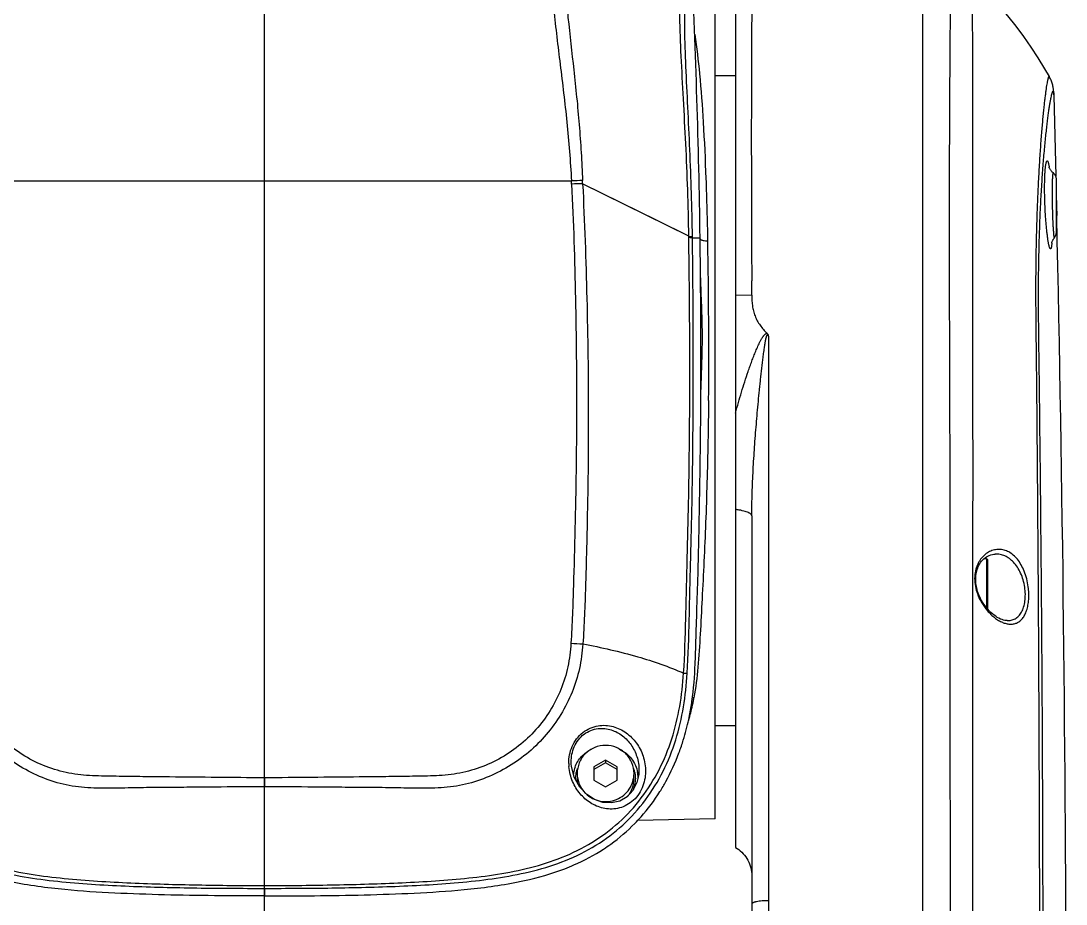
# Model space of a CAD drawing. Header units: millimetres. Extents: x 5828 to 6704, y 123 to 421.
# Drawn here: x 6371.27 to 6379.85, y 268.72 to 275.96 of the extents above; entities that cross this region are included whole.
import ezdxf

# ---------------------------------------------------------------- set-up
doc = ezdxf.new("R2010")
doc.units = ezdxf.units.MM
doc.linetypes.add('CENTER', pattern=[0.6, 0.375, -0.075, 0.075, -0.075])
doc.layers.add('中心线', color=7, linetype='Continuous')
doc.layers.add('外形图', color=7, linetype='Continuous')

msp = doc.modelspace()

# ---------------------------------------------------------------- linework, layer by layer
at = {"layer": '中心线', "linetype": 'CENTER', "ltscale": 5}
msp.add_line((6373.2689, 231.9387), (6373.2689, 279.9387), dxfattribs=at)
at = {"layer": '外形图', "color": 7, "linetype": 'Continuous'}
for p, q in [((6373.2689, 269.7521), (6373.2689, 277.3497)), ((6377.1356, 276.4102), (6377.1356, 269.1803)), ((6378.6689, 276.3944), (6378.6689, 263.6395)), ((6376.9689, 269.4147), (6376.9689, 276.2848)), ((6376.9689, 275.5164), (6377.1356, 275.5164)), ((6379.7479, 275.3571), (6379.7481, 275.3513)), ((6379.7481, 275.3515), (6379.7481, 275.3514)), ((6379.7481, 275.3514), (6379.7643, 274.6905)), ((6379.7481, 275.3513), (6379.7633, 274.6904)), ((6370.7486, 274.6497), (6375.7893, 274.6497)), ((6376.7518, 274.196), (6375.8809, 274.6271)), ((6379.7689, 274.2269), (6379.7689, 274.6637)), ((6379.7669, 274.533), (6379.7707, 274.3664)), ((6379.7679, 274.533), (6379.7699, 274.4474)), ((6379.7699, 274.4474), (6379.7699, 274.4445)), ((6379.7699, 274.4445), (6379.7717, 274.3665)), ((6376.752, 274.1875), (6376.7518, 274.196)), ((6376.7818, 274.1831), (6376.7817, 274.1915)), ((6376.7818, 274.1831), (6376.8446, 274.1831)), ((6376.8477, 273.8853), (6376.8476, 273.8981)), ((6376.8481, 273.8852), (6376.848, 273.8979)), ((6377.2686, 273.7116), (6377.1356, 273.7105)), ((6377.4048, 273.3758), (6377.4049, 268.7441)), ((6376.8507, 272.8504), (6376.8509, 272.8972)), ((6376.8509, 272.8504), (6376.8512, 272.8972)), ((6377.2689, 271.9013), (6377.2689, 268.5258)), ((6379.1956, 271.5497), (6379.1742, 271.5497)), ((6379.1956, 271.5497), (6379.1956, 271.1484)), ((6379.2023, 271.5431), (6379.2023, 271.1405)), ((6379.2678, 271.5889), (6379.2678, 271.5889)), ((6379.3648, 271.0422), (6379.3648, 271.0422)), ((6376.9689, 270.1831), (6377.1356, 270.1831)), ((6375.7878, 269.8641), (6375.7872, 269.8815)), ((6376.0689, 269.8967), (6375.9737, 269.8424)), ((6376.0689, 269.8759), (6375.9737, 269.8216)), ((6376.0689, 269.8967), (6376.0689, 269.8759)), ((6376.1642, 269.8424), (6376.0689, 269.8967)), ((6376.1642, 269.8216), (6376.0689, 269.8759)), ((6375.7891, 269.8488), (6375.7878, 269.8641)), ((6375.7893, 269.8476), (6375.7891, 269.8488)), ((6375.9737, 269.8424), (6375.9737, 269.7338)), ((6376.1642, 269.7338), (6376.1642, 269.8424)), ((6376.3425, 269.7969), (6376.3411, 269.7809)), ((6376.3431, 269.8139), (6376.3425, 269.7969)), ((6375.9737, 269.7338), (6376.0689, 269.6795)), ((6376.0689, 269.6795), (6376.1642, 269.7338)), ((6376.3411, 269.7809), (6376.341, 269.7799)), ((6373.2689, 268.868), (6373.2689, 269.6793)), ((6376.9689, 269.4147), (6376.3297, 269.4035)), ((6373.2689, 268.8456), (6373.2689, 268.7831))]:
    msp.add_line(p, q, dxfattribs=at)
for points in [[(6379.7115, 275.5058), (6379.6747, 275.5709), (6379.6207, 275.6605), (6379.5633, 275.7488), (6379.5026, 275.8356), (6379.4387, 275.9207), (6379.3717, 276.0041), (6379.3018, 276.0855), (6379.2289, 276.1649), (6379.1531, 276.2422), (6379.0769, 276.3151)], [(6379.7479, 275.3571), (6379.7477, 275.3631), (6379.7474, 275.3689), (6379.7471, 275.3748), (6379.7467, 275.3806), (6379.7462, 275.3866), (6379.7456, 275.3927), (6379.7449, 275.399), (6379.744, 275.4056), (6379.743, 275.4125), (6379.7417, 275.4197), (6379.7403, 275.4272), (6379.7386, 275.435), (6379.7366, 275.4429), (6379.7342, 275.4511), (6379.7316, 275.4596), (6379.7285, 275.4683), (6379.725, 275.4774), (6379.721, 275.4869), (6379.7162, 275.4968), (6379.7115, 275.5058)], [(6379.7443, 274.7155), (6379.7411, 274.7182), (6379.7356, 274.7233), (6379.7306, 274.7283), (6379.7263, 274.7333), (6379.7226, 274.7381), (6379.7194, 274.7426), (6379.7168, 274.7467), (6379.7146, 274.7505), (6379.7128, 274.7538), (6379.7113, 274.7568), (6379.7101, 274.7594), (6379.7092, 274.7617), (6379.7084, 274.7636), (6379.7079, 274.7651), (6379.7076, 274.766), (6379.7075, 274.7664)], [(6379.7689, 274.6637), (6379.7687, 274.6696), (6379.7679, 274.6754), (6379.7666, 274.6811), (6379.7648, 274.6867), (6379.7626, 274.6921), (6379.7598, 274.6973), (6379.7567, 274.7022), (6379.7531, 274.7069), (6379.7491, 274.7112), (6379.7443, 274.7155)], [(6376.7518, 274.196), (6376.4919, 274.3247), (6376.1981, 274.4702), (6375.8809, 274.6271)], [(6379.7299, 274.1391), (6379.7299, 274.139), (6379.73, 274.1393), (6379.7302, 274.1402), (6379.7305, 274.1415), (6379.731, 274.1432), (6379.7316, 274.1454), (6379.7325, 274.1479), (6379.7336, 274.1508), (6379.7349, 274.1541), (6379.7366, 274.1578), (6379.7386, 274.1619), (6379.7411, 274.1666), (6379.7442, 274.1716), (6379.7479, 274.177), (6379.7521, 274.1826), (6379.7534, 274.1841)], [(6377.4049, 272.766), (6377.4049, 272.1309), (6377.4049, 271.4189)], [(6379.1125, 271.3227), (6379.1104, 271.3349), (6379.1086, 271.3483), (6379.1074, 271.3615), (6379.1068, 271.3745), (6379.1068, 271.3874), (6379.1073, 271.4), (6379.1084, 271.4126), (6379.11, 271.425), (6379.1123, 271.4373), (6379.1152, 271.4494), (6379.1187, 271.4614), (6379.1229, 271.4733), (6379.1278, 271.4851), (6379.1334, 271.4966), (6379.1397, 271.5078), (6379.1468, 271.5187), (6379.1547, 271.5292), (6379.1634, 271.5392), (6379.1729, 271.5486)], [(6379.1729, 271.5486), (6379.1831, 271.5573), (6379.194, 271.5652), (6379.2056, 271.5721), (6379.2177, 271.578), (6379.2303, 271.5827), (6379.2434, 271.5861), (6379.2567, 271.5882), (6379.2678, 271.5889)], [(6379.2064, 271.1356), (6379.1947, 271.1495), (6379.1837, 271.1639), (6379.1734, 271.1785), (6379.1638, 271.1934), (6379.155, 271.2084), (6379.147, 271.2234), (6379.1398, 271.2384), (6379.1334, 271.2533), (6379.1277, 271.2679), (6379.1228, 271.2824), (6379.1186, 271.2966), (6379.1151, 271.3106), (6379.1125, 271.3227)], [(6379.3648, 271.0422), (6379.358, 271.0426), (6379.3466, 271.0441), (6379.3348, 271.0467), (6379.3226, 271.0506), (6379.31, 271.0556), (6379.2971, 271.0618), (6379.284, 271.0692), (6379.2708, 271.0777), (6379.2575, 271.0874), (6379.2443, 271.0981), (6379.2313, 271.1098), (6379.2186, 271.1223), (6379.2064, 271.1356)], [(6377.4049, 270.6229), (6377.4049, 269.7381), (6377.4049, 268.7441)], [(6376.341, 269.7799), (6376.3263, 269.7149), (6376.293, 269.6487), (6376.2462, 269.5977), (6376.1866, 269.5623), (6376.1178, 269.5459), (6376.0471, 269.5501), (6375.9783, 269.5735), (6375.9138, 269.6155), (6375.8565, 269.6766), (6375.8113, 269.7588), (6375.7891, 269.8487)], [(6377.1356, 269.1803), (6377.1483, 269.1725), (6377.1619, 269.163), (6377.1748, 269.1527), (6377.1871, 269.1417), (6377.1986, 269.1298), (6377.2094, 269.1173), (6377.2194, 269.1042), (6377.2286, 269.0904), (6377.2369, 269.0761), (6377.2443, 269.0613), (6377.2508, 269.0461), (6377.2563, 269.0305), (6377.2608, 269.0146), (6377.2644, 268.9985), (6377.2669, 268.9822), (6377.2684, 268.9658), (6377.2689, 268.9494)]]:
    msp.add_lwpolyline(points, dxfattribs=at)
for centre, radius, start, end in [((6311.8671, 273.2757), 64.9839, 0.800074, 2.811177), ((6379.0967, 274.6654), 0.621, 8.59801, 9.39657), ((6375.9505, 271.5308), 3.1231, 91.29184, 92.95866), ((6373.8717, 274.5376), 1.9209, 2.60576, 3.34735), ((6375.9114, 271.5221), 3.1051, 90.56288, 92.23115), ((6373.906, 274.5732), 1.9756, 1.56272, 2.31709), ((6072.5266, 267.4902), 307.3221, 358.792117, 1.282097), ((6308.3996, 273.2203), 68.4518, 0.567183, 0.805899), ((6379.7023, 274.2269), 0.0667, 320.11832, 0), ((6333.4951, 273.2537), 43.4212, 359.46689, 1.19376), ((6379.0554, 274.1967), 0.6788, 355.1136, 355.82313), ((6305.6206, 273.1728), 71.2311, 359.778265, 0.572985), ((6379.1956, 271.5431), 0.00667, 0, 90), ((6377.0014, 290.2524), 19.4336, 266.40994, 266.69931), ((6376.7874, 270.3201), 0.0899, 85.58355, 94.58217), ((6374.5497, 270.8212), 2.2821, 348.72489, 349.61244), ((6374.5738, 270.7028), 2.2276, 349.4276, 350.92524), ((6374.618, 270.8073), 2.2124, 346.68872, 348.56806), ((6374.4295, 270.7264), 2.3739, 350.91341, 351.60637), ((6374.5728, 270.8166), 2.2585, 348.5621, 348.72364), ((6374.7331, 270.6665), 2.0643, 342.98408, 347.84698), ((6374.6443, 270.6867), 2.1554, 347.82022, 349.50678), ((6374.7138, 270.7843), 2.1139, 344.61514, 346.38167), ((6374.6669, 270.7959), 2.1621, 346.37612, 346.68275), ((6374.8665, 270.6262), 1.925, 339.83809, 342.96816), ((6374.9257, 270.6051), 1.8621, 339.61701, 339.82207), ((6376.1355, 269.8737), 0.3684, 180.50748, 181.97614), ((6376.1399, 269.8739), 0.3728, 181.97861, 184.57383), ((6376.0647, 269.749), 0.2628, 170.27928, 173.82326), ((6376.0645, 269.7491), 0.2626, 159.82486, 170.28643), ((6376.0646, 269.7461), 0.2426, 160.07482, 169.62356), ((6376.0733, 269.7461), 0.2426, 10.37644, 19.92522), ((6376.073, 269.749), 0.2629, 6.64492, 10.07878), ((6376.0636, 269.7462), 0.2417, 169.60305, 179.40153), ((6376.0586, 269.7464), 0.2367, 179.43298, 180.56702), ((6376.0601, 269.7464), 0.2381, 180.56835, 182.46279), ((6376.0646, 269.7883), 0.229, 180.05862, 224.55779), ((6376.0642, 269.7466), 0.2286, 180.04901, 192.10109), ((6376.0735, 269.7466), 0.2287, 320.42255, 359.95807), ((6376.0725, 269.7469), 0.2435, 340.61124, 354.62881), ((6376.0742, 269.7462), 0.2417, 0.59847, 10.39695), ((6376.0763, 269.7465), 0.2396, 354.6382, 359.42438), ((6376.0793, 269.7464), 0.2367, 359.43298, 0.56702), ((6376.0761, 269.7493), 0.2598, 1.02398, 6.65128), ((6376.08, 269.7495), 0.2559, 0.00046, 1.0128), ((6375.1371, 270.5074), 1.6289, 327.80361, 331.20361), ((6376.0653, 269.7886), 0.2296, 224.48497, 225.97177), ((6376.0759, 269.7458), 0.2399, 337.52381, 340.57241), ((6375.1873, 270.4757), 1.5696, 318.32801, 327.80601), ((6375.2112, 270.4563), 1.5388, 305.80929, 315.50171), ((6375.2115, 270.4552), 1.5378, 315.52342, 318.30039), ((6375.2115, 270.4558), 1.5382, 303.12863, 305.81191), ((6375.0714, 270.734), 1.8501, 291.00653, 293.50523), ((6374.7414, 271.9229), 3.0853, 281.39062, 282.38107)]:
    msp.add_arc(centre, radius, start, end, dxfattribs=at)
for points, knots in [([(6375.7105, 277.2767), (6375.7101, 277.2724), (6375.707, 277.2624), (6375.6959, 277.2377), (6375.6755, 277.1962), (6375.651, 277.1304), (6375.6272, 277.0432), (6375.6072, 276.9329), (6375.5963, 276.798), (6375.5968, 276.6396), (6375.6057, 276.4603), (6375.6216, 276.2637), (6375.6504, 275.9768), (6375.6974, 275.599), (6375.7542, 275.1307), (6375.7802, 274.8112), (6375.7893, 274.6497)], [0, 0, 0, 0, 0.004872, 0.01163, 0.030752, 0.057052, 0.090865, 0.132827, 0.183664, 0.243646, 0.311759, 0.3866, 0.466682, 0.637723, 0.817113, 1, 1, 1, 1]), ([(6375.8143, 277.2322), (6375.8109, 277.2192), (6375.7983, 277.1885), (6375.7785, 277.1336), (6375.7574, 277.0597), (6375.7367, 276.9662), (6375.7198, 276.8512), (6375.713, 276.714), (6375.7155, 276.5562), (6375.725, 276.3805), (6375.7404, 276.19), (6375.7675, 275.9152), (6375.8097, 275.5551), (6375.8556, 275.1096), (6375.8739, 274.8063), (6375.8801, 274.6531)], [0, 0, 0, 0, 0.015587, 0.038066, 0.06747, 0.104152, 0.148592, 0.201461, 0.262519, 0.330659, 0.404591, 0.483054, 0.649394, 0.823057, 1, 1, 1, 1]), ([(6376.7518, 274.196), (6376.7502, 274.323), (6376.7442, 274.5757), (6376.7282, 274.9512), (6376.7085, 275.3172), (6376.6893, 275.6655), (6376.6785, 275.9395), (6376.6783, 276.1387), (6376.6832, 276.2654), (6376.6924, 276.3714), (6376.7047, 276.4535), (6376.717, 276.506), (6376.7283, 276.534), (6376.734, 276.5435), (6376.7369, 276.5469)], [0, 0, 0, 0, 0.161502, 0.321372, 0.477783, 0.627412, 0.764885, 0.826397, 0.880611, 0.926053, 0.961576, 0.986105, 0.994278, 1, 1, 1, 1]), ([(6376.7817, 274.1915), (6376.78, 274.3114), (6376.7745, 274.5497), (6376.7614, 274.9041), (6376.7448, 275.2502), (6376.7281, 275.5815), (6376.719, 275.8438), (6376.7188, 276.0366), (6376.7231, 276.1616), (6376.7314, 276.268), (6376.742, 276.353), (6376.754, 276.414), (6376.7638, 276.4464), (6376.7698, 276.4576)], [0, 0, 0, 0, 0.158251, 0.314784, 0.468232, 0.615808, 0.75271, 0.814843, 0.87034, 0.917713, 0.955759, 0.983255, 1, 1, 1, 1]), ([(6377.2686, 273.7116), (6377.2688, 273.7354), (6377.2696, 273.7711), (6377.2705, 273.8186), (6377.271, 273.8541), (6377.2712, 273.8895), (6377.2712, 273.9248), (6377.2708, 273.96), (6377.2703, 273.9951), (6377.2697, 274.03), (6377.269, 274.0764), (6377.2686, 274.134), (6377.2689, 274.2027), (6377.2696, 274.2708), (6377.2702, 274.3383), (6377.2705, 274.4051), (6377.2706, 274.4712), (6377.2704, 274.5579), (6377.2696, 274.6645), (6377.2684, 274.7899), (6377.2676, 274.9121), (6377.2675, 275.0307), (6377.2679, 275.1456), (6377.2685, 275.2389), (6377.269, 275.3116), (6377.2695, 275.3814), (6377.27, 275.4659), (6377.27, 275.5639), (6377.2695, 275.6426), (6377.2691, 275.7032), (6377.2689, 275.7469), (6377.2689, 275.7893), (6377.2693, 275.8432), (6377.2701, 275.9074), (6377.2712, 275.9805), (6377.2722, 276.0482), (6377.2726, 276.1105), (6377.2726, 276.1672), (6377.2719, 276.2182), (6377.2709, 276.2634), (6377.27, 276.2975), (6377.2693, 276.3218), (6377.269, 276.3378), (6377.2689, 276.3523), (6377.269, 276.3653), (6377.2691, 276.3768), (6377.2693, 276.3868), (6377.2695, 276.3952), (6377.2695, 276.4012), (6377.2695, 276.4053), (6377.2695, 276.4078), (6377.2694, 276.4099), (6377.2694, 276.4117), (6377.2693, 276.413), (6377.2692, 276.4139), (6377.2691, 276.4144), (6377.2691, 276.4146), (6377.2691, 276.4148), (6377.269, 276.4149), (6377.269, 276.4149)], [0, 0, 0, 0, 0.026413, 0.039577, 0.052709, 0.065806, 0.078865, 0.091885, 0.104863, 0.117796, 0.130683, 0.156309, 0.181726, 0.206922, 0.231885, 0.256605, 0.281072, 0.305276, 0.352862, 0.399293, 0.444499, 0.488405, 0.530935, 0.57201, 0.591977, 0.611552, 0.649489, 0.685755, 0.720287, 0.736885, 0.753027, 0.768706, 0.783917, 0.812908, 0.839958, 0.865024, 0.888066, 0.909047, 0.927933, 0.944691, 0.959287, 0.965763, 0.971685, 0.97705, 0.981856, 0.986101, 0.989783, 0.9929, 0.995451, 0.996514, 0.997436, 0.998215, 0.998854, 0.999351, 0.999707, 0.999832, 0.999922, 0.999978, 1, 1, 1, 1]), ([(6378.9052, 276.386), (6378.9051, 276.386), (6378.905, 276.3858), (6378.9049, 276.3854), (6378.9048, 276.3848), (6378.9046, 276.3836), (6378.9044, 276.3814), (6378.9041, 276.3782), (6378.9039, 276.3739), (6378.9036, 276.3688), (6378.9034, 276.3627), (6378.9031, 276.3557), (6378.9029, 276.3477), (6378.9025, 276.3352), (6378.9021, 276.3172), (6378.9015, 276.2929), (6378.9009, 276.2649), (6378.9003, 276.2332), (6378.8997, 276.1979), (6378.899, 276.159), (6378.8983, 276.1165), (6378.8977, 276.0706), (6378.8969, 276.0025), (6378.8959, 275.9091), (6378.895, 275.7873), (6378.894, 275.653), (6378.8931, 275.5068), (6378.8921, 275.3492), (6378.8912, 275.1809), (6378.8905, 275.0027), (6378.8898, 274.8154), (6378.8891, 274.6197), (6378.8886, 274.4165), (6378.8885, 274.2065), (6378.8885, 274.0276), (6378.8886, 273.8818), (6378.8887, 273.7709), (6378.8892, 273.6591), (6378.8902, 273.5093), (6378.8918, 273.3216), (6378.8912, 273.0964), (6378.891, 272.8712), (6378.8927, 272.6459), (6378.8938, 272.4581), (6378.8943, 272.3078), (6378.8944, 272.1576), (6378.894, 271.9698), (6378.8935, 271.7444), (6378.8932, 271.5189), (6378.8932, 271.2934), (6378.8935, 270.9926), (6378.8942, 270.6165), (6378.895, 270.165), (6378.8957, 269.7134), (6378.896, 269.2616), (6378.896, 268.8097), (6378.8962, 268.3575), (6378.8966, 267.9052), (6378.897, 267.4526), (6378.8971, 267.0754), (6378.8973, 266.7735), (6378.8974, 266.5471), (6378.8973, 266.3206), (6378.8969, 266.0185), (6378.8959, 265.7163), (6378.8952, 265.414), (6378.895, 265.1872), (6378.895, 264.9605), (6378.8947, 264.7715), (6378.8941, 264.6203), (6378.8935, 264.5069), (6378.893, 264.3934), (6378.8928, 264.2799), (6378.8932, 264.1664), (6378.8938, 264.0528), (6378.8936, 263.9393), (6378.892, 263.8636), (6378.8906, 263.8258)], [0, 0, 0, 0, 0.000014, 0.000043, 0.000091, 0.000157, 0.000344, 0.000606, 0.000943, 0.001354, 0.00184, 0.0024, 0.003035, 0.003745, 0.005387, 0.007325, 0.009557, 0.01208, 0.014893, 0.017992, 0.021373, 0.025033, 0.028967, 0.037639, 0.047349, 0.058054, 0.069712, 0.082276, 0.095694, 0.109905, 0.12484, 0.140436, 0.156635, 0.173379, 0.190597, 0.199356, 0.208197, 0.217101, 0.226049, 0.243991, 0.261919, 0.279843, 0.297784, 0.31573, 0.324701, 0.333671, 0.351611, 0.369556, 0.387508, 0.405465, 0.423426, 0.459353, 0.495292, 0.531247, 0.567218, 0.603202, 0.6392, 0.675212, 0.711241, 0.747285, 0.765311, 0.783341, 0.801373, 0.81941, 0.855497, 0.873549, 0.891604, 0.90966, 0.927715, 0.936743, 0.945773, 0.954806, 0.963842, 0.972881, 0.981922, 0.990963, 1, 1, 1, 1]), ([(6379.0769, 276.3151), (6379.0769, 276.3151), (6379.0769, 276.315), (6379.0769, 276.3149), (6379.0769, 276.3148), (6379.0769, 276.3144), (6379.077, 276.3139), (6379.077, 276.313), (6379.077, 276.3119), (6379.0771, 276.3106), (6379.0771, 276.309), (6379.0772, 276.3064), (6379.0773, 276.3026), (6379.0774, 276.2973), (6379.0775, 276.2911), (6379.0776, 276.2839), (6379.0777, 276.2758), (6379.0779, 276.2631), (6379.078, 276.2448), (6379.0782, 276.2201), (6379.0783, 276.1916), (6379.0784, 276.1595), (6379.0785, 276.1237), (6379.0786, 276.0843), (6379.0786, 276.0413), (6379.0787, 275.9948), (6379.0789, 275.926), (6379.0792, 275.8315), (6379.0797, 275.7085), (6379.0802, 275.573), (6379.0805, 275.4256), (6379.0806, 275.2669), (6379.0808, 275.0976), (6379.081, 274.9186), (6379.0811, 274.7306), (6379.0811, 274.5345), (6379.0811, 274.3663), (6379.0813, 274.2282), (6379.0814, 274.1223), (6379.0815, 274.0149), (6379.0813, 273.8695), (6379.0808, 273.7227), (6379.081, 273.5749), (6379.0814, 273.4633), (6379.0817, 273.3516), (6379.0815, 273.2398), (6379.081, 273.128), (6379.0805, 273.0163), (6379.0803, 272.9046), (6379.0806, 272.7555), (6379.0815, 272.6064), (6379.0821, 272.4572), (6379.0824, 272.3081), (6379.0822, 272.1217), (6379.081, 271.8233), (6379.0797, 271.4503), (6379.0796, 271.0024), (6379.0801, 270.5544), (6379.0806, 270.1062), (6379.0808, 269.6577), (6379.0806, 269.2092), (6379.0801, 268.7604), (6379.0798, 268.3115), (6379.0798, 267.8624), (6379.0798, 267.4131), (6379.0799, 266.9635), (6379.0803, 266.5887), (6379.0806, 266.2888), (6379.0805, 266.0637), (6379.0803, 265.8386), (6379.0801, 265.6135), (6379.0799, 265.3882), (6379.0802, 265.1629), (6379.0808, 264.9376), (6379.0811, 264.7123), (6379.0806, 264.5245), (6379.0801, 264.3742), (6379.0801, 264.2615), (6379.0806, 264.1487), (6379.0814, 264.0359), (6379.0816, 263.9231), (6379.0804, 263.8478), (6379.0793, 263.8102)], [0, 0, 0, 0, 0.000004, 0.000012, 0.000025, 0.000043, 0.000093, 0.000161, 0.000249, 0.000356, 0.000482, 0.000627, 0.000974, 0.001397, 0.001896, 0.002471, 0.003121, 0.003847, 0.005525, 0.007502, 0.009777, 0.012347, 0.01521, 0.018362, 0.0218, 0.02552, 0.029518, 0.038325, 0.048179, 0.059031, 0.070835, 0.083542, 0.097098, 0.11144, 0.126497, 0.1422, 0.158494, 0.166846, 0.175322, 0.18391, 0.192598, 0.210218, 0.219118, 0.22805, 0.236994, 0.245935, 0.254869, 0.263801, 0.272735, 0.281675, 0.299566, 0.308513, 0.317458, 0.335346, 0.353233, 0.389028, 0.424846, 0.460675, 0.496518, 0.532377, 0.56825, 0.604134, 0.640032, 0.675947, 0.71188, 0.747832, 0.7838, 0.801791, 0.819787, 0.837788, 0.855796, 0.87381, 0.891827, 0.909846, 0.927864, 0.945885, 0.954897, 0.963912, 0.972931, 0.981954, 0.990978, 1, 1, 1, 1]), ([(6376.8006, 275.851), (6376.8173, 275.7442), (6376.8448, 275.5048), (6376.8732, 275.111), (6376.8941, 274.6539), (6376.9031, 274.3292), (6376.9068, 274.1584)], [0, 0, 0, 0, 0.191123, 0.425786, 0.697905, 1, 1, 1, 1]), ([(6379.6282, 263.2661), (6379.6261, 263.3391), (6379.6233, 263.4486), (6379.6206, 263.5947), (6379.6192, 263.7042), (6379.6185, 263.8135), (6379.6185, 263.9583), (6379.6191, 264.1027), (6379.6204, 264.2468), (6379.6213, 264.3547), (6379.622, 264.4627), (6379.6229, 264.6066), (6379.6242, 264.7864), (6379.6257, 265.0021), (6379.6271, 265.2178), (6379.6288, 265.5053), (6379.6307, 265.8645), (6379.6324, 266.2954), (6379.634, 266.8694), (6379.6344, 267.5863), (6379.6333, 268.446), (6379.6309, 269.3045), (6379.6282, 270.0191), (6379.6256, 270.5902), (6379.6233, 271.018), (6379.6207, 271.4457), (6379.6176, 271.873), (6379.6143, 272.2999), (6379.6114, 272.6554), (6379.6088, 272.9397), (6379.6065, 273.1529), (6379.604, 273.3658), (6379.602, 273.5426), (6379.6011, 273.6829), (6379.601, 273.7863), (6379.6016, 273.8881), (6379.6026, 273.9881), (6379.6041, 274.0861), (6379.6068, 274.2126), (6379.611, 274.3647), (6379.6177, 274.5393), (6379.6258, 274.7023), (6379.6348, 274.8527), (6379.6431, 274.9697), (6379.6499, 275.0563), (6379.655, 275.1158), (6379.6601, 275.1714), (6379.6651, 275.223), (6379.6701, 275.2705), (6379.6749, 275.3138), (6379.6797, 275.3529), (6379.6843, 275.3876), (6379.6886, 275.4179), (6379.6927, 275.4438), (6379.6961, 275.4626), (6379.6987, 275.4754), (6379.7004, 275.4833), (6379.7021, 275.49), (6379.7037, 275.4957), (6379.7051, 275.5002), (6379.7065, 275.5036), (6379.7077, 275.5057), (6379.7086, 275.5067), (6379.7092, 275.5072), (6379.7099, 275.5073), (6379.7105, 275.5071), (6379.7111, 275.5065), (6379.7113, 275.5061), (6379.7115, 275.5058)], [0, 0, 0, 0, 0.017871, 0.026827, 0.035776, 0.044698, 0.05358, 0.071246, 0.080055, 0.088866, 0.097681, 0.106496, 0.124113, 0.14172, 0.159323, 0.176926, 0.212121, 0.247293, 0.282443, 0.352695, 0.422868, 0.492954, 0.562932, 0.597878, 0.632802, 0.667714, 0.702607, 0.737455, 0.772257, 0.78966, 0.807074, 0.824482, 0.841804, 0.850372, 0.858827, 0.867141, 0.875304, 0.883307, 0.891144, 0.906281, 0.920578, 0.933929, 0.946252, 0.957478, 0.962655, 0.967528, 0.972087, 0.976322, 0.980224, 0.983786, 0.987, 0.98986, 0.992362, 0.994503, 0.996281, 0.997033, 0.997693, 0.998262, 0.99874, 0.999127, 0.999425, 0.999635, 0.99971, 0.999769, 0.999817, 0.999866, 0.999925, 1, 1, 1, 1]), ([(6379.6479, 263.2733), (6379.646, 263.3472), (6379.6428, 263.4952), (6379.6409, 263.68), (6379.6409, 263.8275), (6379.6417, 263.9739), (6379.6431, 264.1199), (6379.6444, 264.2657), (6379.6457, 264.4114), (6379.647, 264.5936), (6379.6487, 264.8121), (6379.6508, 265.1034), (6379.6529, 265.4674), (6379.6551, 265.904), (6379.6569, 266.3403), (6379.6588, 266.9215), (6379.6601, 267.6473), (6379.66, 268.5175), (6379.6583, 269.2421), (6379.6561, 269.8212), (6379.654, 270.2552), (6379.6514, 270.689), (6379.6484, 271.1225), (6379.6447, 271.5559), (6379.6405, 271.989), (6379.6362, 272.4217), (6379.6323, 272.7821), (6379.6287, 273.0703), (6379.6258, 273.2863), (6379.6231, 273.501), (6379.6217, 273.7122), (6379.6231, 273.9172), (6379.627, 274.1138), (6379.633, 274.3006), (6379.6408, 274.4762), (6379.6503, 274.639), (6379.661, 274.788), (6379.6724, 274.9221), (6379.6825, 275.0241), (6379.6907, 275.0976), (6379.6966, 275.1465), (6379.7023, 275.191), (6379.7079, 275.231), (6379.7133, 275.2665), (6379.7184, 275.2974), (6379.7232, 275.3238), (6379.7271, 275.3428), (6379.73, 275.3557), (6379.732, 275.3636), (6379.7339, 275.3704), (6379.7357, 275.376), (6379.7374, 275.3804), (6379.7389, 275.3837), (6379.7402, 275.3857), (6379.7412, 275.3867), (6379.7419, 275.387), (6379.7426, 275.387), (6379.7432, 275.3867), (6379.7438, 275.3861), (6379.7443, 275.3852), (6379.7448, 275.384), (6379.7455, 275.3818), (6379.7462, 275.3784), (6379.7468, 275.3734), (6379.7474, 275.3671), (6379.7478, 275.3597), (6379.748, 275.3544), (6379.7481, 275.3516)], [0, 0, 0, 0, 0.018245, 0.036508, 0.045596, 0.054639, 0.072635, 0.081619, 0.090608, 0.108592, 0.126564, 0.144529, 0.180457, 0.216372, 0.252255, 0.288111, 0.359759, 0.431324, 0.502817, 0.538532, 0.574222, 0.609892, 0.645549, 0.6812, 0.716829, 0.752409, 0.78796, 0.805748, 0.823533, 0.841253, 0.858719, 0.87563, 0.891831, 0.90725, 0.921745, 0.935187, 0.947492, 0.958586, 0.968393, 0.972791, 0.97684, 0.98053, 0.983856, 0.98681, 0.989389, 0.99159, 0.993412, 0.99418, 0.994852, 0.995431, 0.995914, 0.996304, 0.996601, 0.99681, 0.996885, 0.996944, 0.996996, 0.99705, 0.997117, 0.997201, 0.997306, 0.997433, 0.997756, 0.998173, 0.998686, 0.999295, 1, 1, 1, 1]), ([(6379.6758, 274.4442), (6379.6751, 274.46), (6379.674, 274.4914), (6379.6728, 274.5379), (6379.6723, 274.5829), (6379.6725, 274.6257), (6379.6733, 274.6656), (6379.6746, 274.7018), (6379.6763, 274.7294), (6379.6779, 274.7491), (6379.6792, 274.7621), (6379.6806, 274.7737), (6379.6821, 274.784), (6379.6837, 274.7928), (6379.6854, 274.8001), (6379.6872, 274.806), (6379.6888, 274.8099), (6379.6901, 274.8121), (6379.6913, 274.8136), (6379.6927, 274.8145), (6379.6942, 274.8145), (6379.6952, 274.814), (6379.6962, 274.8131), (6379.6977, 274.8112), (6379.6995, 274.8078), (6379.7015, 274.8025), (6379.7035, 274.7957), (6379.7055, 274.7874), (6379.7075, 274.7776), (6379.7087, 274.7706), (6379.7094, 274.7668)], [0, 0, 0, 0, 0.111666, 0.221639, 0.328085, 0.429238, 0.523423, 0.609049, 0.68468, 0.718329, 0.749011, 0.7766, 0.800969, 0.822029, 0.839723, 0.854014, 0.864931, 0.869187, 0.872708, 0.877998, 0.880339, 0.882921, 0.886016, 0.889788, 0.899662, 0.912894, 0.929578, 0.949692, 0.973189, 1, 1, 1, 1]), ([(6379.7376, 274.4482), (6379.7373, 274.4659), (6379.7367, 274.5005), (6379.7364, 274.5508), (6379.7366, 274.5905), (6379.737, 274.6197), (6379.7375, 274.6392), (6379.738, 274.6569), (6379.7387, 274.6724), (6379.7393, 274.684), (6379.7399, 274.6921), (6379.7403, 274.6972), (6379.7408, 274.7018), (6379.7412, 274.7057), (6379.7417, 274.709), (6379.7422, 274.7116), (6379.7426, 274.7135), (6379.7431, 274.7147), (6379.7435, 274.7153), (6379.7437, 274.7156), (6379.744, 274.7156), (6379.7442, 274.7155), (6379.7443, 274.7155)], [0, 0, 0, 0, 0.197527, 0.387229, 0.561653, 0.640959, 0.71392, 0.7798, 0.837925, 0.887722, 0.909325, 0.928656, 0.94567, 0.960327, 0.972592, 0.982447, 0.989892, 0.994971, 0.996679, 0.997924, 0.99891, 1, 1, 1, 1]), ([(6375.7906, 274.6249), (6375.8048, 274.3115), (6375.8205, 273.841), (6375.8297, 273.2133), (6375.8311, 272.7421), (6375.8274, 272.2707), (6375.8178, 271.7993), (6375.8059, 271.328), (6375.7946, 271.0138), (6375.7846, 270.8569)], [0, 0, 0, 0, 0.249689, 0.374648, 0.499664, 0.624721, 0.7498, 0.874907, 1, 1, 1, 1]), ([(6375.8809, 274.6271), (6375.896, 274.313), (6375.9132, 273.8415), (6375.9249, 273.2124), (6375.9282, 272.7402), (6375.9258, 272.2678), (6375.9188, 271.8742), (6375.911, 271.5592), (6375.9027, 271.2443), (6375.8935, 271.0081), (6375.8826, 270.851)], [0, 0, 0, 0, 0.249701, 0.374665, 0.499683, 0.624738, 0.749811, 0.812357, 0.874913, 1, 1, 1, 1]), ([(6379.7317, 274.1388), (6379.7313, 274.1353), (6379.7307, 274.1286), (6379.7296, 274.1193), (6379.7284, 274.1113), (6379.7271, 274.1047), (6379.7258, 274.1001), (6379.7248, 274.0972), (6379.724, 274.0955), (6379.7232, 274.0942), (6379.7224, 274.0932), (6379.7215, 274.0926), (6379.7202, 274.0923), (6379.7188, 274.093), (6379.7177, 274.0942), (6379.7163, 274.0962), (6379.7146, 274.0996), (6379.7127, 274.1049), (6379.7106, 274.1116), (6379.7086, 274.1197), (6379.7064, 274.1292), (6379.7043, 274.1401), (6379.7022, 274.1522), (6379.7, 274.1656), (6379.6978, 274.1802), (6379.6949, 274.2019), (6379.6914, 274.2314), (6379.6875, 274.2694), (6379.6839, 274.3104), (6379.6796, 274.369), (6379.6771, 274.4138), (6379.6758, 274.4442)], [0, 0, 0, 0, 0.026418, 0.04962, 0.069528, 0.086091, 0.099278, 0.104619, 0.109149, 0.112908, 0.11597, 0.118472, 0.12067, 0.125515, 0.128791, 0.132799, 0.143221, 0.157031, 0.174277, 0.194925, 0.218929, 0.246212, 0.276655, 0.310134, 0.346522, 0.385658, 0.471482, 0.566163, 0.668081, 0.775545, 1, 1, 1, 1]), ([(6379.7534, 274.1841), (6379.7534, 274.1841), (6379.7532, 274.1839), (6379.753, 274.1839), (6379.7527, 274.1841), (6379.7524, 274.1847), (6379.752, 274.1858), (6379.7515, 274.1876), (6379.751, 274.1901), (6379.7505, 274.1933), (6379.75, 274.197), (6379.7495, 274.2015), (6379.7489, 274.2065), (6379.7484, 274.2122), (6379.7478, 274.2184), (6379.747, 274.2279), (6379.746, 274.2411), (6379.7449, 274.2585), (6379.7438, 274.2778), (6379.7427, 274.2989), (6379.7416, 274.3214), (6379.7403, 274.3538), (6379.7389, 274.3962), (6379.738, 274.4306), (6379.7376, 274.4482)], [0, 0, 0, 0, 0.001031, 0.001857, 0.0029, 0.004413, 0.00913, 0.01624, 0.025776, 0.037737, 0.052114, 0.068878, 0.087986, 0.10939, 0.133041, 0.158883, 0.216869, 0.282753, 0.355866, 0.435453, 0.5207, 0.610731, 0.801463, 1, 1, 1, 1]), ([(6376.7092, 270.6115), (6376.7194, 270.7603), (6376.726, 270.984), (6376.7323, 271.2821), (6376.7403, 271.5803), (6376.7499, 271.9529), (6376.7569, 272.4001), (6376.7603, 272.8472), (6376.7606, 273.443), (6376.7565, 273.8898), (6376.752, 274.1875)], [0, 0, 0, 0, 0.125059, 0.187606, 0.250145, 0.375202, 0.500247, 0.625266, 0.750242, 1, 1, 1, 1]), ([(6376.7385, 270.6101), (6376.748, 270.7588), (6376.7544, 270.9822), (6376.7607, 271.2802), (6376.7685, 271.578), (6376.778, 271.9504), (6376.785, 272.3972), (6376.7887, 272.8439), (6376.7894, 273.4392), (6376.7859, 273.8856), (6376.7818, 274.1831)], [0, 0, 0, 0, 0.125067, 0.187615, 0.250156, 0.37522, 0.500267, 0.625286, 0.750259, 1, 1, 1, 1]), ([(6376.7518, 274.196), (6376.7586, 274.1955), (6376.7675, 274.1949), (6376.7774, 274.1931), (6376.7807, 274.1922), (6376.7817, 274.1915)], [0, 0, 0, 0, 0.672363, 0.880787, 1, 1, 1, 1]), ([(6376.752, 274.1875), (6376.7587, 274.1871), (6376.7677, 274.1864), (6376.7775, 274.1846), (6376.7808, 274.1837), (6376.7818, 274.1831)], [0, 0, 0, 0, 0.672234, 0.880676, 1, 1, 1, 1]), ([(6376.8459, 274.1734), (6376.8468, 274.1726), (6376.851, 274.1691), (6376.856, 274.1668), (6376.86, 274.1653)], [0, 0, 0, 0, 0.214416, 1, 1, 1, 1]), ([(6376.86, 274.1653), (6376.8632, 274.1641), (6376.8785, 274.1595), (6376.8945, 274.1582), (6376.9068, 274.1584)], [0, 0, 0, 0, 0.219168, 1, 1, 1, 1]), ([(6376.8471, 273.8549), (6376.8487, 273.7786), (6376.8563, 273.6261), (6376.8625, 273.3972), (6376.8582, 273.1682), (6376.8513, 273.0156), (6376.8499, 272.9393)], [0, 0, 0, 0, 0.249993, 0.499999, 0.750003, 1, 1, 1, 1]), ([(6377.2686, 273.7116), (6377.2682, 273.683), (6377.27, 273.6398), (6377.2812, 273.5833), (6377.2946, 273.542), (6377.3132, 273.5027), (6377.3365, 273.4657), (6377.3636, 273.4314), (6377.3836, 273.4102), (6377.394, 273.3999)], [0, 0, 0, 0, 0.247815, 0.372251, 0.497033, 0.62221, 0.74779, 0.873739, 1, 1, 1, 1]), ([(6377.1356, 272.7456), (6377.151, 272.8031), (6377.1755, 272.8889), (6377.211, 273.0024), (6377.2344, 273.0729), (6377.254, 273.1289), (6377.2692, 273.1707), (6377.2823, 273.2053), (6377.2931, 273.2328), (6377.3015, 273.2534), (6377.3101, 273.2739), (6377.3189, 273.2942), (6377.3282, 273.3143), (6377.3364, 273.3309), (6377.3433, 273.3439), (6377.3487, 273.3536), (6377.3534, 273.3615), (6377.3575, 273.3677), (6377.3606, 273.3723), (6377.3639, 273.3768), (6377.3673, 273.3811), (6377.371, 273.3853), (6377.3743, 273.3885), (6377.377, 273.3911), (6377.379, 273.3929), (6377.3812, 273.3947), (6377.3836, 273.3961), (6377.3861, 273.3973), (6377.3883, 273.3981), (6377.39, 273.3987), (6377.3912, 273.399), (6377.3921, 273.3993), (6377.3927, 273.3994), (6377.3934, 273.3995), (6377.3938, 273.3998), (6377.394, 273.3999)], [0, 0, 0, 0, 0.250696, 0.37596, 0.50109, 0.563592, 0.626043, 0.688439, 0.719617, 0.75078, 0.78193, 0.813066, 0.844191, 0.875307, 0.890864, 0.906421, 0.92198, 0.929762, 0.937546, 0.945332, 0.953121, 0.960915, 0.968716, 0.972618, 0.976521, 0.980426, 0.984336, 0.988249, 0.992165, 0.994123, 0.996082, 0.997061, 0.998043, 0.999019, 1, 1, 1, 1]), ([(6377.3944, 273.3995), (6377.3948, 273.3991), (6377.3956, 273.3982), (6377.3968, 273.3968), (6377.3979, 273.3953), (6377.3987, 273.394), (6377.3992, 273.393), (6377.3997, 273.3922), (6377.4001, 273.3914), (6377.4004, 273.3905), (6377.4005, 273.3897), (6377.4007, 273.389), (6377.4009, 273.3887), (6377.4012, 273.3885), (6377.4017, 273.3885), (6377.4022, 273.3887), (6377.4024, 273.3889), (6377.4025, 273.389)], [0, 0, 0, 0, 0.124054, 0.248007, 0.371524, 0.495479, 0.557029, 0.616972, 0.677538, 0.744254, 0.816486, 0.848705, 0.876222, 0.902071, 0.932895, 0.967201, 1, 1, 1, 1]), ([(6377.2689, 271.9013), (6377.2689, 271.9643), (6377.2712, 272.0901), (6377.2782, 272.2472), (6377.2855, 272.3726), (6377.2918, 272.4665), (6377.2987, 272.5602), (6377.3062, 272.6538), (6377.3143, 272.7472), (6377.3229, 272.8404), (6377.3305, 272.918), (6377.3368, 272.9799), (6377.3417, 273.0263), (6377.3467, 273.0727), (6377.352, 273.119), (6377.3574, 273.1652), (6377.3621, 273.2037), (6377.3661, 273.2344), (6377.3692, 273.2575), (6377.3718, 273.2767), (6377.3741, 273.292), (6377.3758, 273.3035), (6377.3776, 273.315), (6377.3795, 273.3264), (6377.3812, 273.336), (6377.3826, 273.3436), (6377.3837, 273.3493), (6377.3849, 273.355), (6377.3862, 273.3606), (6377.3876, 273.3663), (6377.3891, 273.3719), (6377.3906, 273.3765), (6377.3921, 273.3801), (6377.3932, 273.3823), (6377.3943, 273.3839), (6377.395, 273.3848), (6377.3958, 273.3855), (6377.3963, 273.386), (6377.397, 273.3862), (6377.3978, 273.3863), (6377.3985, 273.3861), (6377.3992, 273.3859), (6377.3996, 273.3854), (6377.4001, 273.3853), (6377.4005, 273.3855), (6377.401, 273.3859), (6377.4015, 273.3866), (6377.402, 273.3872), (6377.4024, 273.3877), (6377.4026, 273.3879)], [0, 0, 0, 0, 0.125906, 0.251603, 0.314365, 0.377063, 0.439696, 0.502257, 0.564742, 0.627141, 0.68945, 0.720571, 0.751669, 0.782743, 0.813795, 0.844824, 0.875834, 0.891332, 0.906825, 0.922315, 0.930059, 0.937802, 0.945545, 0.953287, 0.961029, 0.964901, 0.968773, 0.972645, 0.976517, 0.980391, 0.984266, 0.988144, 0.990085, 0.992029, 0.993004, 0.993981, 0.994471, 0.994961, 0.995453, 0.995945, 0.996436, 0.996926, 0.997399, 0.997592, 0.997792, 0.998272, 0.998852, 0.999457, 1, 1, 1, 1]), ([(6377.4026, 273.3879), (6377.4026, 273.3873), (6377.4026, 273.3862), (6377.4027, 273.3844), (6377.4027, 273.383), (6377.4027, 273.3819), (6377.4028, 273.381), (6377.4028, 273.3803), (6377.4028, 273.3797), (6377.4028, 273.3793), (6377.4029, 273.3788), (6377.4028, 273.3785), (6377.4028, 273.3781), (6377.4028, 273.3779), (6377.4029, 273.3777), (6377.403, 273.3776), (6377.4032, 273.3776), (6377.4035, 273.3776), (6377.404, 273.3777), (6377.4044, 273.3777), (6377.4047, 273.3777), (6377.4049, 273.3775), (6377.4049, 273.3771), (6377.4048, 273.3766), (6377.4048, 273.3761), (6377.4048, 273.3758)], [0, 0, 0, 0, 0.123766, 0.24753, 0.371293, 0.433191, 0.494976, 0.557239, 0.588016, 0.617924, 0.648929, 0.683712, 0.700986, 0.716242, 0.728906, 0.740996, 0.755544, 0.772966, 0.812535, 0.849546, 0.864194, 0.876168, 0.903066, 0.937898, 1, 1, 1, 1]), ([(6376.7778, 270.3799), (6376.7926, 270.4818), (6376.8039, 270.6366), (6376.81, 270.843), (6376.8156, 271.0491), (6376.8247, 271.306), (6376.8332, 271.6145), (6376.8389, 271.9234), (6376.8445, 272.2325), (6376.8488, 272.5415), (6376.8504, 272.7474), (6376.8509, 272.8504)], [0, 0, 0, 0, 0.125006, 0.187938, 0.250587, 0.375217, 0.499888, 0.625035, 0.750103, 0.875016, 1, 1, 1, 1]), ([(6376.9144, 272.8497), (6376.9121, 272.6249), (6376.9049, 272.2905), (6376.8912, 271.8498), (6376.8771, 271.5318), (6376.8613, 271.2267), (6376.8465, 270.9372), (6376.8292, 270.6662), (6376.8095, 270.4923), (6376.7943, 270.4097)], [0, 0, 0, 0, 0.275949, 0.410568, 0.541215, 0.666627, 0.785567, 0.896991, 1, 1, 1, 1]), ([(6377.2689, 271.9013), (6377.2689, 271.9026), (6377.2685, 271.9054), (6377.2667, 271.9095), (6377.2638, 271.9135), (6377.2597, 271.9174), (6377.2546, 271.9212), (6377.2459, 271.9265), (6377.2322, 271.9326), (6377.2128, 271.9391), (6377.1899, 271.945), (6377.1638, 271.9502), (6377.1453, 271.953), (6377.1356, 271.9543)], [0, 0, 0, 0, 0.026997, 0.055957, 0.088462, 0.125593, 0.168014, 0.216095, 0.329743, 0.466592, 0.625369, 0.804033, 1, 1, 1, 1]), ([(6379.5378, 271.3202), (6379.5349, 271.3423), (6379.5266, 271.3854), (6379.5071, 271.4461), (6379.4816, 271.4999), (6379.4512, 271.545), (6379.4169, 271.5807), (6379.3796, 271.6065), (6379.3403, 271.6224), (6379.2999, 271.6282), (6379.2594, 271.6241), (6379.2198, 271.61), (6379.1824, 271.5859), (6379.155, 271.5576), (6379.1359, 271.5301), (6379.123, 271.5063), (6379.1124, 271.4798), (6379.1014, 271.4405), (6379.0958, 271.3868), (6379.1003, 271.3432), (6379.1045, 271.3212)], [0, 0, 0, 0, 0.080378, 0.157361, 0.228754, 0.293673, 0.352348, 0.405808, 0.455588, 0.503462, 0.551229, 0.600576, 0.653056, 0.710131, 0.740878, 0.77327, 0.807411, 0.843316, 0.919717, 1, 1, 1, 1]), ([(6379.5094, 271.3164), (6379.5064, 271.3369), (6379.4977, 271.3766), (6379.4774, 271.4321), (6379.4511, 271.4807), (6379.4198, 271.5209), (6379.3849, 271.552), (6379.3472, 271.5739), (6379.3079, 271.5866), (6379.281, 271.5891), (6379.2678, 271.5889)], [0, 0, 0, 0, 0.156612, 0.306514, 0.445714, 0.573071, 0.689596, 0.79762, 0.900076, 1, 1, 1, 1]), ([(6379.1045, 271.3212), (6379.1083, 271.302), (6379.1212, 271.2556), (6379.1533, 271.1882), (6379.1852, 271.1437), (6379.2022, 271.1238)], [0, 0, 0, 0, 0.264988, 0.646926, 1, 1, 1, 1]), ([(6379.2022, 271.1238), (6379.2116, 271.1129), (6379.2309, 271.0925), (6379.2617, 271.0659), (6379.2931, 271.0444), (6379.3245, 271.0281), (6379.3556, 271.0173), (6379.3861, 271.0123), (6379.4156, 271.0136), (6379.4436, 271.0218), (6379.4694, 271.0373), (6379.4921, 271.0601), (6379.5113, 271.0902), (6379.5263, 271.1269), (6379.5368, 271.1697), (6379.5425, 271.2173), (6379.5431, 271.2681), (6379.5401, 271.3027), (6379.5378, 271.3202)], [0, 0, 0, 0, 0.07115, 0.137834, 0.200029, 0.257815, 0.311462, 0.361542, 0.409097, 0.455771, 0.503766, 0.555501, 0.613095, 0.677904, 0.750247, 0.829332, 0.913388, 1, 1, 1, 1]), ([(6379.3648, 271.0422), (6379.3763, 271.042), (6379.3936, 271.0437), (6379.4154, 271.0505), (6379.4309, 271.0579), (6379.4456, 271.0677), (6379.4643, 271.0845), (6379.4846, 271.1126), (6379.502, 271.1545), (6379.5125, 271.2042), (6379.5154, 271.2592), (6379.5122, 271.2972), (6379.5094, 271.3164)], [0, 0, 0, 0, 0.09719, 0.14515, 0.193506, 0.243038, 0.294555, 0.406309, 0.533581, 0.677481, 0.835032, 1, 1, 1, 1]), ([(6373.2689, 269.6793), (6373.1332, 269.6783), (6372.9296, 269.6775), (6372.6582, 269.6747), (6372.4547, 269.6732), (6372.2512, 269.6717), (6372.0477, 269.6666), (6371.8442, 269.6659), (6371.6406, 269.6869), (6371.4457, 269.7502), (6371.2625, 269.8408), (6371.0958, 269.9595), (6370.951, 270.1041), (6370.8314, 270.2701), (6370.7386, 270.4525), (6370.678, 270.6481), (6370.6601, 270.7833), (6370.6553, 270.851)], [0, 0, 0, 0, 0.124964, 0.18744, 0.249924, 0.312391, 0.374808, 0.437345, 0.499759, 0.562289, 0.624858, 0.687337, 0.749872, 0.812392, 0.87495, 0.937461, 1, 1, 1, 1]), ([(6373.2689, 269.7521), (6373.1392, 269.7531), (6372.8796, 269.7557), (6372.5552, 269.7586), (6372.2958, 269.7614), (6372.1336, 269.7634), (6372.0039, 269.7657), (6371.8742, 269.7682), (6371.7117, 269.7768), (6371.5215, 269.8235), (6371.3422, 269.9017), (6371.1787, 270.0094), (6371.0365, 270.144), (6370.9201, 270.3013), (6370.8305, 270.4753), (6370.773, 270.6627), (6370.7574, 270.7921), (6370.7533, 270.8569)], [0, 0, 0, 0, 0.124964, 0.249929, 0.312407, 0.374848, 0.40609, 0.437375, 0.499824, 0.562293, 0.624844, 0.687343, 0.749865, 0.812383, 0.874961, 0.93746, 1, 1, 1, 1]), ([(6375.7846, 270.8569), (6375.7804, 270.7921), (6375.7649, 270.6627), (6375.7074, 270.4754), (6375.6178, 270.3013), (6375.5013, 270.144), (6375.3592, 270.0094), (6375.1957, 269.9017), (6375.0164, 269.8235), (6374.8262, 269.7768), (6374.6637, 269.7682), (6374.534, 269.7657), (6374.4042, 269.7634), (6374.2421, 269.7614), (6373.9826, 269.7586), (6373.6582, 269.7557), (6373.3987, 269.7531), (6373.2689, 269.7521)], [0, 0, 0, 0, 0.062537, 0.125036, 0.187615, 0.250133, 0.312656, 0.375155, 0.437707, 0.500177, 0.562625, 0.59391, 0.625152, 0.687593, 0.750071, 0.875037, 1, 1, 1, 1]), ([(6375.8825, 270.851), (6375.8777, 270.7833), (6375.8599, 270.6481), (6375.7992, 270.4525), (6375.7065, 270.2701), (6375.5868, 270.1041), (6375.4421, 269.9595), (6375.2754, 269.8407), (6375.0921, 269.7502), (6374.9297, 269.6976), (6374.7955, 269.676), (6374.6938, 269.6686), (6374.5919, 269.6666), (6374.4562, 269.6674), (6374.2867, 269.6716), (6374.0832, 269.6732), (6373.8796, 269.6748), (6373.6082, 269.6775), (6373.4046, 269.6783), (6373.2689, 269.6793)], [0, 0, 0, 0, 0.062536, 0.125043, 0.187599, 0.250116, 0.312647, 0.375123, 0.437684, 0.500223, 0.53142, 0.562671, 0.593973, 0.625222, 0.687634, 0.750093, 0.812573, 0.875046, 1, 1, 1, 1]), ([(6375.8826, 270.851), (6376.0342, 270.8229), (6376.3147, 270.7588), (6376.5874, 270.6652), (6376.7092, 270.6115)], [0, 0, 0, 0, 0.536685, 1, 1, 1, 1]), ([(6369.7994, 270.6101), (6369.8053, 270.5178), (6369.8237, 270.3334), (6369.8865, 270.0621), (6369.9903, 269.8036), (6370.1351, 269.5654), (6370.322, 269.3585), (6370.5448, 269.1913), (6370.7943, 269.0683), (6371.0592, 268.985), (6371.3314, 268.9315), (6371.6984, 268.8866), (6372.1599, 268.8605), (6372.7143, 268.847), (6373.0841, 268.8455), (6373.2689, 268.8456)], [0, 0, 0, 0, 0.062572, 0.125126, 0.1877, 0.250212, 0.312688, 0.375118, 0.437513, 0.499941, 0.562418, 0.624898, 0.749896, 0.874943, 1, 1, 1, 1]), ([(6369.8286, 270.6115), (6369.835, 270.5203), (6369.8547, 270.3382), (6369.9186, 270.0705), (6370.0235, 269.8159), (6370.169, 269.582), (6370.3551, 269.3789), (6370.5765, 269.2152), (6370.8234, 269.094), (6371.0852, 269.0113), (6371.3542, 268.9582), (6371.717, 268.9145), (6372.1731, 268.8875), (6372.7209, 268.8719), (6373.0862, 268.8687), (6373.2689, 268.868)], [0, 0, 0, 0, 0.062573, 0.125128, 0.187692, 0.250206, 0.312672, 0.375094, 0.437526, 0.499996, 0.562468, 0.624964, 0.749944, 0.87497, 1, 1, 1, 1]), ([(6373.2689, 268.868), (6373.4516, 268.8687), (6373.817, 268.8719), (6374.3648, 268.8875), (6374.8208, 268.9145), (6375.1836, 268.9582), (6375.4527, 269.0114), (6375.7145, 269.094), (6375.9613, 269.2152), (6376.1828, 269.3789), (6376.3689, 269.582), (6376.5143, 269.8159), (6376.6193, 270.0705), (6376.6831, 270.3382), (6376.7029, 270.5203), (6376.7092, 270.6115)], [0, 0, 0, 0, 0.12503, 0.250056, 0.375036, 0.437532, 0.500004, 0.562474, 0.624905, 0.687327, 0.749794, 0.812307, 0.874872, 0.937427, 1, 1, 1, 1]), ([(6373.2689, 268.8456), (6373.4538, 268.8455), (6373.8236, 268.847), (6374.3779, 268.8605), (6374.8395, 268.8866), (6375.2065, 268.9315), (6375.4787, 268.985), (6375.7435, 269.0683), (6375.9931, 269.1913), (6376.2159, 269.3585), (6376.4028, 269.5654), (6376.5476, 269.8036), (6376.6514, 270.0621), (6376.7141, 270.3334), (6376.7325, 270.5178), (6376.7385, 270.6101)], [0, 0, 0, 0, 0.125058, 0.250105, 0.375103, 0.437584, 0.500061, 0.562489, 0.624884, 0.687314, 0.749788, 0.8123, 0.874874, 0.937428, 1, 1, 1, 1]), ([(6376.7092, 270.6115), (6376.7128, 270.6113), (6376.7225, 270.6108), (6376.7323, 270.6102), (6376.7385, 270.6101)], [0, 0, 0, 0, 0.365856, 1, 1, 1, 1]), ([(6375.7671, 269.8704), (6375.7667, 269.9177), (6375.7846, 270.0149), (6375.8725, 270.1329), (6376.0019, 270.1897), (6376.1318, 270.1812), (6376.2417, 270.127), (6376.3268, 270.0411), (6376.3838, 269.9304), (6376.3974, 269.8461), (6376.3969, 269.803)], [0, 0, 0, 0, 0.13711, 0.277743, 0.40947, 0.529686, 0.643955, 0.757621, 0.874931, 1, 1, 1, 1]), ([(6375.7872, 269.8815), (6375.7867, 269.9243), (6375.8029, 270.0127), (6375.8839, 270.1189), (6376.0022, 270.1657), (6376.1165, 270.1529), (6376.2108, 270.1017), (6376.2831, 270.0244), (6376.3318, 269.9264), (6376.3436, 269.852), (6376.3431, 269.8139)], [0, 0, 0, 0, 0.139356, 0.283659, 0.416352, 0.535194, 0.647617, 0.759555, 0.875463, 1, 1, 1, 1]), ([(6375.818, 269.8397), (6375.8298, 269.8716), (6375.8665, 269.9316), (6375.9232, 269.973), (6375.9542, 269.9876)], [0, 0, 0, 0, 0.498819, 1, 1, 1, 1]), ([(6376.3023, 269.7881), (6376.3023, 269.8181), (6376.2901, 269.8788), (6376.2381, 269.9554), (6376.1604, 270.0066), (6376.0689, 270.0245), (6375.9775, 270.0066), (6375.8998, 269.9554), (6375.8478, 269.8788), (6375.8356, 269.8181), (6375.8356, 269.7881)], [0, 0, 0, 0, 0.124284, 0.248988, 0.374286, 0.5, 0.625714, 0.751012, 0.875716, 1, 1, 1, 1]), ([(6376.1837, 269.9876), (6376.2215, 269.9698), (6376.2896, 269.9157), (6376.3246, 269.836), (6376.3319, 269.795)], [0, 0, 0, 0, 0.501221, 1, 1, 1, 1]), ([(6376.3969, 269.803), (6376.3964, 269.7577), (6376.3782, 269.6645), (6376.2951, 269.5502), (6376.1725, 269.4927), (6376.0487, 269.4962), (6375.9416, 269.5423), (6375.8548, 269.6193), (6375.7917, 269.7219), (6375.7716, 269.8023), (6375.7683, 269.8441)], [0, 0, 0, 0, 0.13666, 0.278428, 0.409993, 0.528542, 0.641484, 0.755047, 0.873434, 1, 1, 1, 1]), ([(6373.2689, 269.7521), (6373.2689, 269.7459), (6373.269, 269.7216), (6373.2688, 269.6974), (6373.2695, 269.6793)], [0, 0, 0, 0, 0.254235, 1, 1, 1, 1]), ([(6375.9057, 269.6235), (6375.9379, 269.5923), (6376.023, 269.5482), (6376.1642, 269.5631), (6376.2745, 269.6523), (6376.3023, 269.7436), (6376.3023, 269.7881)], [0, 0, 0, 0, 0.250533, 0.501689, 0.751599, 1, 1, 1, 1]), ([(6373.2689, 268.8456), (6373.2689, 268.8466), (6373.2689, 268.8541), (6373.2689, 268.8615), (6373.2687, 268.868)], [0, 0, 0, 0, 0.133226, 1, 1, 1, 1]), ([(6373.2689, 268.7831), (6372.9958, 268.7831), (6372.5862, 268.7867), (6372.0402, 268.8044), (6371.7676, 268.8219), (6371.6317, 268.835)], [0, 0, 0, 0, 0.500009, 0.749996, 1, 1, 1, 1]), ([(6373.2689, 268.7831), (6373.5422, 268.7831), (6373.9521, 268.7867), (6374.4983, 268.8044), (6374.7712, 268.822), (6374.9072, 268.8351)], [0, 0, 0, 0, 0.500008, 0.749996, 1, 1, 1, 1]), ([(6377.4049, 268.7441), (6377.4049, 268.6514), (6377.4048, 268.4659), (6377.4053, 268.234), (6377.4059, 268.0484), (6377.4065, 267.8628), (6377.4059, 267.6307), (6377.3987, 267.3523), (6377.3803, 267.0742), (6377.3521, 266.8436), (6377.3201, 266.6606), (6377.2908, 266.5243), (6377.2558, 266.3893), (6377.2009, 266.2115), (6377.1319, 266.038), (6377.0462, 265.8724), (6376.9729, 265.7529), (6376.8901, 265.6395), (6376.7673, 265.4978), (6376.6259, 265.3726), (6376.4697, 265.2676), (6376.3459, 265.1988), (6376.217, 265.1399), (6376.0842, 265.0901), (6375.9485, 265.0482), (6375.8107, 265.0138), (6375.6945, 264.9907), (6375.601, 264.9753), (6375.5072, 264.9619), (6375.3895, 264.9481), (6375.248, 264.935), (6375.1062, 264.9244), (6374.917, 264.9125), (6374.6803, 264.9006), (6374.3961, 264.889), (6374.1119, 264.8787), (6373.8277, 264.8694), (6373.4487, 264.8577), (6372.975, 264.8439), (6372.4066, 264.8278), (6371.8384, 264.8123), (6371.4596, 264.8021), (6371.2703, 264.7971)], [0, 0, 0, 0, 0.030821, 0.061653, 0.077072, 0.092494, 0.123343, 0.154197, 0.185055, 0.215917, 0.231354, 0.246796, 0.262243, 0.277697, 0.308624, 0.324116, 0.339628, 0.355163, 0.370723, 0.401896, 0.41754, 0.433209, 0.4489, 0.464608, 0.48033, 0.496061, 0.511801, 0.519673, 0.527547, 0.543295, 0.559045, 0.574797, 0.590549, 0.622053, 0.653559, 0.685064, 0.716568, 0.748072, 0.811076, 0.874069, 0.937046, 1, 1, 1, 1]), ([(6377.4049, 268.7441), (6377.3962, 268.7442), (6377.3789, 268.7439), (6377.3537, 268.7424), (6377.3305, 268.74), (6377.3127, 268.7371), (6377.3002, 268.7343), (6377.2923, 268.7322), (6377.2854, 268.7299), (6377.2796, 268.7274), (6377.275, 268.7249), (6377.2717, 268.7222), (6377.2695, 268.7194), (6377.2689, 268.7174), (6377.2689, 268.7164)], [0, 0, 0, 0, 0.184383, 0.362526, 0.527765, 0.674039, 0.738435, 0.796277, 0.84716, 0.890825, 0.92723, 0.956692, 0.980202, 1, 1, 1, 1])]:
    msp.add_open_spline(points, degree=3, knots=knots, dxfattribs=at)
for points in [[(6376.5646, 269.7228), (6376.6059, 269.7978), (6376.6414, 269.8762), (6376.6712, 269.9565)], [(6375.8093, 269.0374), (6375.8935, 269.0741), (6375.9752, 269.1174), (6376.0522, 269.1676)], [(6375.403, 268.9094), (6375.5155, 268.9341), (6375.627, 268.9656), (6375.7346, 269.0069)], [(6371.6317, 268.835), (6371.4827, 268.8493), (6371.334, 268.8688), (6371.1873, 268.8984)], [(6374.9072, 268.8351), (6375.0558, 268.8494), (6375.2044, 268.8689), (6375.3508, 268.8984)]]:
    msp.add_open_spline(points, degree=3, dxfattribs=at)

doc.saveas('drawing.dxf')
